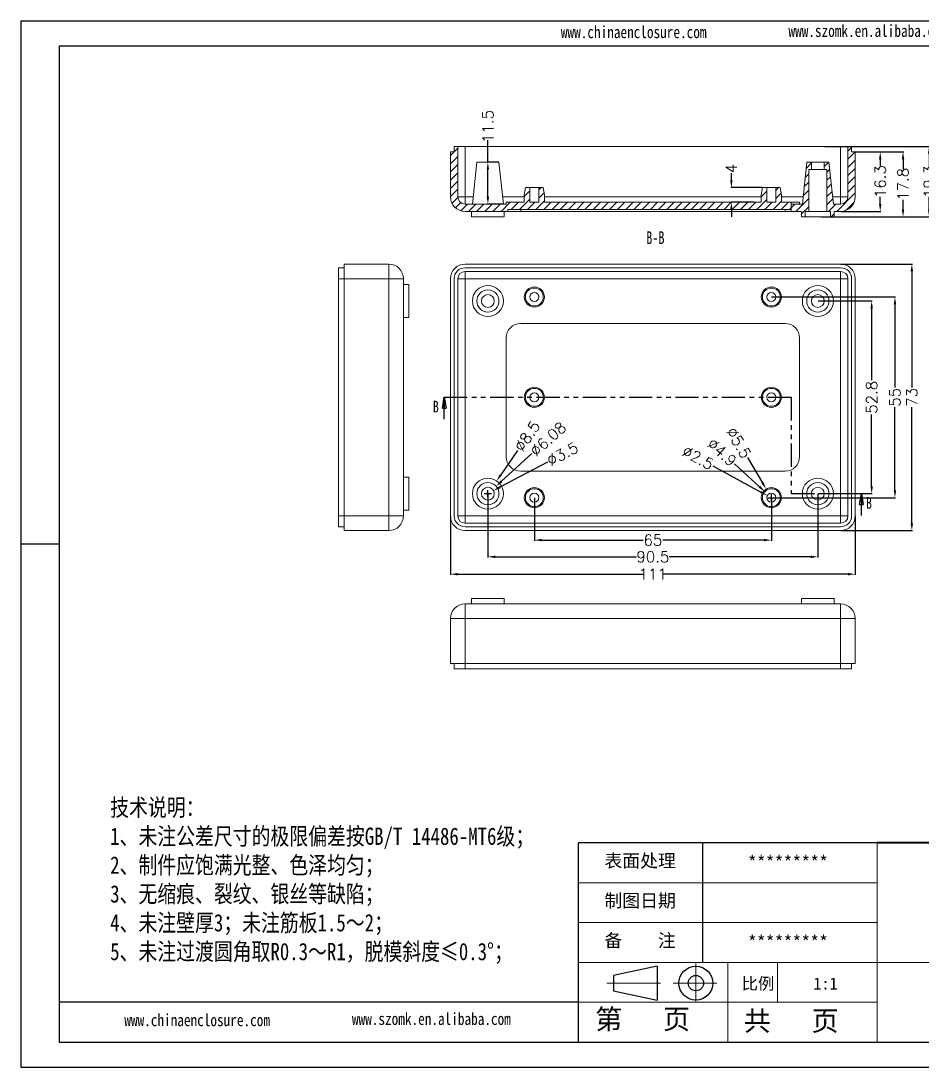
# Model space of a CAD drawing. Header units: inches. Extents: x 1464 to 2346, y 536 to 823.
# Drawn here: x 1940.7 to 2187.9, y 535.9 to 822.7 of the extents above; entities that cross this region are included whole.
import ezdxf

# ---------------------------------------------------------------- set-up
doc = ezdxf.new("R2010")
doc.units = ezdxf.units.IN
doc.linetypes.add('CENTER2', pattern=[28.575, 19.05, -3.175, 3.175, -3.175])
doc.linetypes.add('PHANTOM', pattern=[12.7, 6.35, -1.27, 1.27, -1.27, 1.27, -1.27])
doc.layers.add('文字', color=81, linetype='Continuous')
for name, color, linetype, lineweight in [('粗实线', 7, 'Continuous', 30), ('细实线', 3, 'Continuous', 9), ('细点划线', 2, 'CENTER2', 9)]:
    doc.layers.add(name, color=color, linetype=linetype, lineweight=lineweight)
doc.styles.add('SLDTEXTSTYLE0', font='TXT', dxfattribs={"width": 0.75})
doc.styles.add('SLDTEXTSTYLE3', font='TXT', dxfattribs={"width": 0.7})
doc.styles.get("Standard").update_dxf_attribs({"font": 'txt', "bigfont": 'gbcbig.shx'})
doc.styles.add('宋体', font='', dxfattribs={"width": 0.8, "height": 3.5})
doc.styles.get('宋体').set_extended_font_data('SimSun')
doc.dimstyles.new('3', dxfattribs={"dimtxt": 3, "dimasz": 2, "dimexe": 0.18, "dimexo": 0.0625, "dimgap": 0.2, "dimtad": 0, "dimzin": 12, "dimdsep": 46, "dimtxsty": 'Standard', "dimcen": 1, "dimclrd": 3, "dimclre": 3, "dimadec": 0, "dimazin": 0, "dimtfac": 1, "dimtofl": 0, "dimtmove": 0, "dimatfit": 3, "dimfxl": 1, "dimtolj": 1, "dimtzin": 0, "dimarcsym": 0})
pattern_1 = [(45, (0, -4.3406), (-1.122532, 1.122532), [])]

# ---------------------------------------------------------------- blocks, each defined once
blk = doc.blocks.new('_CLOSED')
at = {"color": 0, "linetype": 'ByBlock', "lineweight": -2}
for p, q in [((-1, 0.166667), (0, 0)), ((-1, 0.166667), (-1, -0.166667)), ((0, 0), (-1, -0.166667)), ((0, 0), (-1, 0))]:
    blk.add_line(p, q, dxfattribs=at)
blk = doc.blocks.new('*D66')
at = {"color": 3, "lineweight": -2}
for p, q in [((2058.56, 686.94), (2058.56, 670.85)), ((2169.56, 686.94), (2169.56, 670.85)), ((2060.56, 671.03), (2111.36, 671.03)), ((2167.56, 671.03), (2116.76, 671.03))]:
    blk.add_line(p, q, dxfattribs=at)
at = {"color": 3}
for points in [[(2060.56, 671.36), (2060.56, 670.69), (2058.56, 671.03)], [(2167.56, 671.36), (2167.56, 670.69), (2169.56, 671.03)]]:
    blk.add_solid(points, dxfattribs=at)
at = {"layer": 'Defpoints', "color": 0}
for p in [(2058.56, 687), (2169.56, 687), (2169.56, 671.03)]:
    blk.add_point(p, dxfattribs=at)
at = {"color": 0, "insert": (2114.06, 671.03), "char_height": 3, "attachment_point": 5}
blk.add_mtext('\\A1;111', dxfattribs=at)
blk = doc.blocks.new('*D67')
at = {"color": 3, "lineweight": -2}
for p, q in [((2165.62, 756), (2185.27, 756)), ((2185.09, 754), (2185.09, 722.2)), ((2185.09, 685), (2185.09, 716.8)), ((2165.62, 683), (2185.27, 683))]:
    blk.add_line(p, q, dxfattribs=at)
at = {"color": 3}
for points in [[(2184.75, 754), (2185.42, 754), (2185.09, 756)], [(2184.75, 685), (2185.42, 685), (2185.09, 683)]]:
    blk.add_solid(points, dxfattribs=at)
at = {"layer": 'Defpoints', "color": 0}
for p in [(2165.56, 756), (2185.09, 756), (2165.56, 683)]:
    blk.add_point(p, dxfattribs=at)
at = {"color": 0, "insert": (2185.09, 719.5), "char_height": 3, "attachment_point": 5, "rotation": 90}
blk.add_mtext('\\A1;73', dxfattribs=at)
blk = doc.blocks.new('*D68')
at = {"color": 3, "lineweight": -2}
for p, q in [((2081.56, 691.94), (2081.56, 680.19)), ((2146.56, 691.94), (2146.56, 680.19)), ((2083.56, 680.37), (2111.36, 680.37)), ((2144.56, 680.37), (2116.76, 680.37))]:
    blk.add_line(p, q, dxfattribs=at)
at = {"color": 3}
for points in [[(2083.56, 680.7), (2083.56, 680.03), (2081.56, 680.37)], [(2144.56, 680.7), (2144.56, 680.03), (2146.56, 680.37)]]:
    blk.add_solid(points, dxfattribs=at)
at = {"layer": 'Defpoints', "color": 0}
for p in [(2081.56, 692), (2146.56, 692), (2146.56, 680.37)]:
    blk.add_point(p, dxfattribs=at)
at = {"color": 0, "insert": (2114.06, 680.37), "char_height": 3, "attachment_point": 5}
blk.add_mtext('\\A1;65', dxfattribs=at)
blk = doc.blocks.new('*D69')
at = {"color": 3, "lineweight": -2}
for p, q in [((2068.81, 693.04), (2068.81, 675.61)), ((2159.31, 693.04), (2159.31, 675.61)), ((2070.81, 675.79), (2109.61, 675.79)), ((2157.31, 675.79), (2118.51, 675.79))]:
    blk.add_line(p, q, dxfattribs=at)
at = {"color": 3}
for points in [[(2070.81, 676.12), (2070.81, 675.45), (2068.81, 675.79)], [(2157.31, 676.12), (2157.31, 675.45), (2159.31, 675.79)]]:
    blk.add_solid(points, dxfattribs=at)
at = {"layer": 'Defpoints', "color": 0}
for p in [(2068.81, 693.1), (2159.31, 693.1), (2159.31, 675.79)]:
    blk.add_point(p, dxfattribs=at)
at = {"color": 0, "insert": (2114.06, 675.79), "char_height": 3, "attachment_point": 5}
blk.add_mtext('\\A1;90.5', dxfattribs=at)
blk = doc.blocks.new('*D70')
at = {"color": 3, "lineweight": -2}
for p, q in [((2159.37, 745.9), (2174.25, 745.9)), ((2174.07, 743.9), (2174.07, 724.2)), ((2174.07, 695.1), (2174.07, 714.8)), ((2159.37, 693.1), (2174.25, 693.1))]:
    blk.add_line(p, q, dxfattribs=at)
at = {"color": 3}
for points in [[(2173.74, 743.9), (2174.4, 743.9), (2174.07, 745.9)], [(2173.74, 695.1), (2174.4, 695.1), (2174.07, 693.1)]]:
    blk.add_solid(points, dxfattribs=at)
at = {"layer": 'Defpoints', "color": 0}
for p in [(2159.31, 745.9), (2174.07, 745.9), (2159.31, 693.1)]:
    blk.add_point(p, dxfattribs=at)
at = {"color": 0, "insert": (2174.07, 719.5), "char_height": 3, "attachment_point": 5, "rotation": 90}
blk.add_mtext('\\A1;52.8', dxfattribs=at)
blk = doc.blocks.new('*D71')
at = {"color": 3, "lineweight": -2}
for p, q in [((2146.62, 747), (2180.63, 747)), ((2180.45, 745), (2180.45, 722.2)), ((2180.45, 694), (2180.45, 716.8)), ((2146.62, 692), (2180.63, 692))]:
    blk.add_line(p, q, dxfattribs=at)
at = {"color": 3}
for points in [[(2180.12, 745), (2180.78, 745), (2180.45, 747)], [(2180.12, 694), (2180.78, 694), (2180.45, 692)]]:
    blk.add_solid(points, dxfattribs=at)
at = {"layer": 'Defpoints', "color": 0}
for p in [(2146.56, 747), (2180.45, 747), (2146.56, 692)]:
    blk.add_point(p, dxfattribs=at)
at = {"color": 0, "insert": (2180.45, 719.5), "char_height": 3, "attachment_point": 5, "rotation": 90}
blk.add_mtext('\\A1;55', dxfattribs=at)
blk = doc.blocks.new('*D84')
at = {"color": 3, "lineweight": -2}
for p, q in [((2169.62, 786.77), (2176.6, 786.77)), ((2176.42, 784.77), (2176.42, 782.82)), ((2176.42, 772.47), (2176.42, 774.42)), ((2165.62, 770.47), (2176.6, 770.47))]:
    blk.add_line(p, q, dxfattribs=at)
at = {"color": 3}
for points in [[(2176.09, 784.77), (2176.75, 784.77), (2176.42, 786.77)], [(2176.09, 772.47), (2176.75, 772.47), (2176.42, 770.47)]]:
    blk.add_solid(points, dxfattribs=at)
at = {"layer": 'Defpoints', "color": 0}
for p in [(2169.56, 786.77), (2176.42, 786.77), (2165.56, 770.47)]:
    blk.add_point(p, dxfattribs=at)
at = {"color": 0, "insert": (2176.42, 778.62), "char_height": 3, "attachment_point": 5, "rotation": 90}
blk.add_mtext('\\A1;16.3', dxfattribs=at)
blk = doc.blocks.new('*D85')
at = {"color": 3, "lineweight": -2}
for p, q in [((2169.12, 786.77), (2182.85, 786.77)), ((2182.67, 784.77), (2182.67, 782.07)), ((2182.67, 770.97), (2182.67, 773.67)), ((2163.87, 768.97), (2182.85, 768.97))]:
    blk.add_line(p, q, dxfattribs=at)
at = {"color": 3}
for points in [[(2182.34, 784.77), (2183, 784.77), (2182.67, 786.77)], [(2182.34, 770.97), (2183, 770.97), (2182.67, 768.97)]]:
    blk.add_solid(points, dxfattribs=at)
at = {"layer": 'Defpoints', "color": 0}
for p in [(2169.06, 786.77), (2182.67, 786.77), (2163.81, 768.97)]:
    blk.add_point(p, dxfattribs=at)
at = {"color": 0, "insert": (2182.67, 777.87), "char_height": 3, "attachment_point": 5, "rotation": 90}
blk.add_mtext('\\A1;17.8', dxfattribs=at)
blk = doc.blocks.new('*D86')
at = {"color": 3, "lineweight": -2}
for p, q in [((2161.24, 788.27), (2190.02, 788.27)), ((2189.84, 786.27), (2189.84, 782.82)), ((2189.84, 770.97), (2189.84, 774.42)), ((2160.23, 768.97), (2190.02, 768.97))]:
    blk.add_line(p, q, dxfattribs=at)
at = {"color": 3}
for points in [[(2189.5, 786.27), (2190.17, 786.27), (2189.84, 788.27)], [(2189.5, 770.97), (2190.17, 770.97), (2189.84, 768.97)]]:
    blk.add_solid(points, dxfattribs=at)
at = {"layer": 'Defpoints', "color": 0}
for p in [(2161.18, 788.27), (2189.84, 788.27), (2160.17, 768.97)]:
    blk.add_point(p, dxfattribs=at)
at = {"color": 0, "insert": (2189.84, 778.62), "char_height": 3, "attachment_point": 5, "rotation": 90}
blk.add_mtext('\\A1;19.3', dxfattribs=at)
blk = doc.blocks.new('*D87')
at = {"color": 3, "lineweight": -2}
for p, q in [((2135.6, 778.97), (2135.6, 780.97)), ((2144.04, 776.97), (2135.42, 776.97)), ((2141.69, 772.97), (2135.42, 772.97)), ((2135.6, 770.97), (2135.6, 768.97))]:
    blk.add_line(p, q, dxfattribs=at)
at = {"color": 3}
for points in [[(2135.26, 778.97), (2135.93, 778.97), (2135.6, 776.97)], [(2135.26, 770.97), (2135.93, 770.97), (2135.6, 772.97)]]:
    blk.add_solid(points, dxfattribs=at)
at = {"layer": 'Defpoints', "color": 0}
for p in [(2144.11, 776.97), (2135.6, 772.97), (2141.75, 772.97)]:
    blk.add_point(p, dxfattribs=at)
at = {"color": 0, "insert": (2135.6, 782.17), "char_height": 3, "attachment_point": 5, "rotation": 90}
blk.add_mtext('\\A1;4', dxfattribs=at)
blk = doc.blocks.new('*D88')
at = {"color": 3, "lineweight": -2}
for p, q in [((2068.81, 783.97), (2068.81, 790.02)), ((2071.79, 783.97), (2068.63, 783.97)), ((2068.81, 774.47), (2068.81, 781.97)), ((2072.99, 772.47), (2068.63, 772.47))]:
    blk.add_line(p, q, dxfattribs=at)
at = {"color": 3}
for points in [[(2068.47, 781.97), (2069.14, 781.97), (2068.81, 783.97)], [(2068.47, 774.47), (2069.14, 774.47), (2068.81, 772.47)]]:
    blk.add_solid(points, dxfattribs=at)
at = {"layer": 'Defpoints', "color": 0}
for p in [(2068.81, 783.97), (2071.85, 783.97), (2073.06, 772.47)]:
    blk.add_point(p, dxfattribs=at)
at = {"color": 0, "insert": (2068.81, 793.72), "char_height": 3, "attachment_point": 5, "rotation": 90}
blk.add_mtext('\\A1;11.5', dxfattribs=at)
blk = doc.blocks.new('*D89')
at = {"color": 3, "lineweight": -2}
for p, q in [((2140.01, 702.99), (2144.13, 696.08)), ((2145.56, 692), (2147.56, 692)), ((2146.56, 691), (2146.56, 693))]:
    blk.add_line(p, q, dxfattribs=at)
at = {"color": 3}
blk.add_solid([(2144.41, 696.25), (2143.84, 695.91), (2145.15, 694.36)], dxfattribs=at)
at = {"layer": 'Defpoints', "color": 0}
for p in [(2145.15, 694.36), (2147.96, 689.64)]:
    blk.add_point(p, dxfattribs=at)
at = {"color": 0, "insert": (2137.6, 707.03), "char_height": 3, "attachment_point": 5, "rotation": 300.7799}
blk.add_mtext('\\A1;∅5.5', dxfattribs=at)
blk = doc.blocks.new('*D90')
at = {"color": 3, "lineweight": -2}
for p, q in [((2136.48, 701.25), (2143.28, 695.01)), ((2145.56, 692), (2147.56, 692)), ((2146.56, 691), (2146.56, 693))]:
    blk.add_line(p, q, dxfattribs=at)
at = {"color": 3}
blk.add_solid([(2143.5, 695.26), (2143.05, 694.76), (2144.75, 693.66)], dxfattribs=at)
at = {"layer": 'Defpoints', "color": 0}
for p in [(2144.75, 693.66), (2148.36, 690.35)]:
    blk.add_point(p, dxfattribs=at)
at = {"color": 0, "insert": (2133.02, 704.43), "char_height": 3, "attachment_point": 5, "rotation": 317.4606}
blk.add_mtext('\\A1;∅4.9', dxfattribs=at)
blk = doc.blocks.new('*D91')
at = {"color": 3, "lineweight": -2}
for p, q in [((2130.55, 700.71), (2143.7, 693.55)), ((2145.56, 692), (2147.56, 692)), ((2146.56, 691), (2146.56, 693))]:
    blk.add_line(p, q, dxfattribs=at)
at = {"color": 3}
blk.add_solid([(2143.86, 693.85), (2143.54, 693.26), (2145.46, 692.6)], dxfattribs=at)
at = {"layer": 'Defpoints', "color": 0}
for p in [(2145.46, 692.6), (2147.65, 691.4)]:
    blk.add_point(p, dxfattribs=at)
at = {"color": 0, "insert": (2126.42, 702.95), "char_height": 3, "attachment_point": 5, "rotation": 331.4549}
blk.add_mtext('\\A1;∅2.5', dxfattribs=at)
blk = doc.blocks.new('*D92')
at = {"color": 3, "lineweight": -2}
for p, q in [((2076.94, 704.95), (2072.34, 698.25)), ((2068.81, 692.1), (2068.81, 694.1)), ((2067.81, 693.1), (2069.81, 693.1))]:
    blk.add_line(p, q, dxfattribs=at)
at = {"color": 3}
blk.add_solid([(2072.07, 698.44), (2072.62, 698.07), (2071.21, 696.61)], dxfattribs=at)
at = {"layer": 'Defpoints', "color": 0}
for p in [(2071.21, 696.61), (2066.4, 689.6)]:
    blk.add_point(p, dxfattribs=at)
at = {"color": 0, "insert": (2079.6, 708.83), "char_height": 3, "attachment_point": 5, "rotation": 55.5404}
blk.add_mtext('\\A1;∅8.5', dxfattribs=at)
blk = doc.blocks.new('*D93')
at = {"color": 3, "lineweight": -2}
for p, q in [((2080.91, 704.06), (2072.54, 696.48)), ((2068.81, 692.1), (2068.81, 694.1)), ((2067.81, 693.1), (2069.81, 693.1))]:
    blk.add_line(p, q, dxfattribs=at)
at = {"color": 3}
blk.add_solid([(2072.32, 696.73), (2072.77, 696.24), (2071.06, 695.14)], dxfattribs=at)
at = {"layer": 'Defpoints', "color": 0}
for p in [(2071.06, 695.14), (2066.55, 691.06)]:
    blk.add_point(p, dxfattribs=at)
at = {"color": 0, "insert": (2085.32, 708.05), "char_height": 3, "attachment_point": 5, "rotation": 42.1405}
blk.add_mtext('\\A1;∅6.08', dxfattribs=at)
blk = doc.blocks.new('*D94')
at = {"color": 3, "lineweight": -2}
for p, q in [((2085.13, 701.76), (2072.12, 694.86)), ((2068.81, 692.1), (2068.81, 694.1)), ((2067.81, 693.1), (2069.81, 693.1))]:
    blk.add_line(p, q, dxfattribs=at)
at = {"color": 3}
blk.add_solid([(2071.96, 695.15), (2072.28, 694.56), (2070.35, 693.92)], dxfattribs=at)
at = {"layer": 'Defpoints', "color": 0}
for p in [(2070.35, 693.92), (2067.26, 692.28)]:
    blk.add_point(p, dxfattribs=at)
at = {"color": 0, "insert": (2089.29, 703.97), "char_height": 3, "attachment_point": 5, "rotation": 27.951}
blk.add_mtext('\\A1;∅3.5', dxfattribs=at)

msp = doc.modelspace()

# ---------------------------------------------------------------- hatches: boundary and pattern name
at = {"linetype": 'Continuous', "lineweight": 0}
h = msp.add_hatch(dxfattribs=at)
h.set_pattern_fill('ANSI31', color=4, scale=0.5, style=0)
h.set_pattern_definition(pattern_1)
edge = h.paths.add_edge_path(flags=0)
edge.add_line((2074.307, 770.971), (2152.015, 770.971))
edge.add_line((2152.015, 770.971), (2152.015, 772.971))
edge.add_line((2152.015, 772.971), (2149.307, 772.971))
edge.add_line((2149.307, 772.971), (2149.307, 774.971))
edge.add_line((2149.307, 774.971), (2149.007, 776.971))
edge.add_line((2149.007, 776.971), (2147.807, 776.971))
edge.add_line((2147.807, 776.971), (2147.807, 772.971))
edge.add_line((2147.807, 772.971), (2145.307, 772.971))
edge.add_line((2145.307, 772.971), (2145.307, 776.971))
edge.add_line((2145.307, 776.971), (2144.107, 776.971))
edge.add_line((2144.107, 776.971), (2143.807, 774.971))
edge.add_line((2143.807, 774.971), (2143.807, 772.971))
edge.add_line((2143.807, 772.971), (2084.307, 772.971))
edge.add_line((2084.307, 772.971), (2084.307, 774.971))
edge.add_line((2084.307, 774.971), (2084.007, 776.971))
edge.add_line((2084.007, 776.971), (2082.807, 776.971))
edge.add_line((2082.807, 776.971), (2082.807, 772.971))
edge.add_line((2082.807, 772.971), (2080.307, 772.971))
edge.add_line((2080.307, 772.971), (2080.307, 776.971))
edge.add_line((2080.307, 776.971), (2079.107, 776.971))
edge.add_line((2079.107, 776.971), (2078.807, 774.971))
edge.add_line((2078.807, 774.971), (2078.807, 772.971))
edge.add_line((2078.807, 772.971), (2073.807, 772.971))
edge.add_line((2073.807, 772.971), (2073.807, 772.471))
edge.add_line((2073.807, 772.471), (2062.557, 772.471))
edge.add_arc((2062.557, 774.471), 2, 180, 270, ccw=False)
edge.add_line((2060.557, 774.471), (2060.557, 788.271))
edge.add_line((2060.557, 788.271), (2059.557, 788.271))
edge.add_line((2059.557, 788.271), (2059.557, 786.771))
edge.add_line((2059.557, 786.771), (2058.557, 786.771))
edge.add_line((2058.557, 786.771), (2058.557, 774.471))
edge.add_arc((2062.557, 774.471), 4, 180, 270)
edge.add_line((2062.557, 770.471), (2074.307, 770.471))
edge.add_line((2074.307, 770.471), (2074.307, 770.971))
h = msp.add_hatch(dxfattribs=at)
h.set_pattern_fill('ANSI31', color=4, scale=0.5, style=0)
h.set_pattern_definition(pattern_1)
edge = h.paths.add_edge_path(flags=0)
edge.add_line((2169.557, 786.771), (2168.557, 786.771))
edge.add_line((2168.557, 786.771), (2168.557, 788.271))
edge.add_line((2168.557, 788.271), (2167.557, 788.271))
edge.add_line((2167.557, 788.271), (2167.557, 774.471))
edge.add_arc((2165.557, 774.471), 2, 270, 360, ccw=False)
edge.add_line((2165.557, 772.471), (2163.557, 772.471))
edge.add_line((2163.557, 772.471), (2162.348, 783.971))
edge.add_line((2162.348, 783.971), (2161.057, 783.971))
edge.add_line((2161.057, 783.971), (2161.057, 781.971))
edge.add_line((2161.057, 781.971), (2161.807, 781.971))
edge.add_line((2161.807, 781.971), (2161.807, 770.471))
edge.add_line((2161.807, 770.471), (2162.807, 770.471))
edge.add_line((2162.807, 770.471), (2162.807, 768.971))
edge.add_line((2162.807, 768.971), (2163.807, 768.971))
edge.add_line((2163.807, 768.971), (2163.807, 770.471))
edge.add_line((2163.807, 770.471), (2165.557, 770.471))
edge.add_arc((2165.557, 774.471), 4, 270, 360)
edge.add_line((2169.557, 774.471), (2169.557, 786.771))
h = msp.add_hatch(dxfattribs=at)
h.set_pattern_fill('ANSI31', color=4, scale=0.5, style=0)
h.set_pattern_definition(pattern_1)
h.paths.add_polyline_path([(2156.265, 783.971), (2155.057, 772.471), (2152.015, 772.471), (2152.015, 770.471), (2154.807, 770.471), (2154.807, 768.971), (2155.807, 768.971), (2155.807, 770.471), (2156.807, 770.471), (2156.807, 781.971), (2157.557, 781.971), (2157.557, 783.971)], flags=0)

# ---------------------------------------------------------------- linework, layer by layer
for p, q in [((1940.737, 822.657), (2346.224, 822.657)), ((1940.737, 822.657), (1940.737, 535.949)), ((1951.229, 815.831), (2339.398, 815.831)), ((1951.229, 815.831), (1951.229, 542.775)), ((1951.229, 679.303), (1940.737, 679.303)), ((1940.737, 668.684), (1940.737, 535.949)), ((2175.564, 597.387), (2093.648, 597.387)), ((2093.648, 542.775), (2093.648, 597.387)), ((2127.78, 564.62), (2127.78, 597.387)), ((2093.648, 553.698), (1951.229, 553.698)), ((1951.229, 542.775), (2339.398, 542.775)), ((1940.737, 535.949), (2346.224, 535.949)), ((1940.737, 535.949), (2128.462, 535.949))]:
    msp.add_line(p, q)
at = {"color": 7, "linetype": 'Continuous', "lineweight": 15}
for p, q in [((2058.557, 774.471), (2058.557, 786.771)), ((2059.557, 786.771), (2058.557, 786.771)), ((2059.557, 788.271), (2059.557, 786.771)), ((2060.557, 788.271), (2059.557, 788.271)), ((2060.557, 774.471), (2060.557, 788.271)), ((2062.557, 788.271), (2060.557, 788.271)), ((2062.557, 774.471), (2062.557, 788.271)), ((2165.557, 788.271), (2062.557, 788.271)), ((2165.557, 788.271), (2165.557, 774.471)), ((2167.557, 788.271), (2165.557, 788.271)), ((2167.557, 788.271), (2167.557, 774.471)), ((2168.557, 788.271), (2167.557, 788.271)), ((2168.557, 786.771), (2168.557, 788.271)), ((2169.557, 786.771), (2168.557, 786.771)), ((2169.557, 786.771), (2169.557, 774.471)), ((2065.765, 783.971), (2064.557, 772.471)), ((2071.848, 783.971), (2065.765, 783.971)), ((2073.057, 772.471), (2071.848, 783.971)), ((2156.265, 783.971), (2155.057, 772.471)), ((2157.557, 783.971), (2156.265, 783.971)), ((2157.557, 783.971), (2157.557, 781.971)), ((2157.557, 783.971), (2161.057, 783.971)), ((2161.057, 781.971), (2161.057, 783.971)), ((2162.348, 783.971), (2161.057, 783.971)), ((2163.557, 772.471), (2162.348, 783.971)), ((2156.807, 781.971), (2157.557, 781.971)), ((2156.807, 770.471), (2156.807, 781.971)), ((2161.057, 781.971), (2157.557, 781.971)), ((2161.057, 781.971), (2161.807, 781.971)), ((2161.807, 781.971), (2161.807, 770.471)), ((2060.557, 774.471), (2062.557, 774.471)), ((2062.557, 772.471), (2062.557, 774.471)), ((2079.107, 776.971), (2078.807, 774.971)), ((2078.807, 772.971), (2078.807, 774.971)), ((2080.307, 776.971), (2079.107, 776.971)), ((2080.307, 772.971), (2080.307, 776.971)), ((2082.807, 776.971), (2080.307, 776.971)), ((2082.807, 776.971), (2082.807, 772.971)), ((2084.007, 776.971), (2082.807, 776.971)), ((2084.307, 774.971), (2084.007, 776.971)), ((2084.307, 774.971), (2084.307, 772.971)), ((2144.107, 776.971), (2143.807, 774.971)), ((2143.807, 774.971), (2143.807, 772.971)), ((2145.307, 776.971), (2144.107, 776.971)), ((2145.307, 776.971), (2145.307, 772.971)), ((2145.307, 776.971), (2147.807, 776.971)), ((2147.807, 772.971), (2147.807, 776.971)), ((2149.007, 776.971), (2147.807, 776.971)), ((2149.307, 774.971), (2149.007, 776.971)), ((2149.307, 772.971), (2149.307, 774.971)), ((2165.557, 774.471), (2165.557, 772.471)), ((2165.557, 774.471), (2167.557, 774.471)), ((2073.807, 772.471), (2062.557, 772.471)), ((2073.807, 772.471), (2073.807, 772.971)), ((2078.807, 772.971), (2073.807, 772.971)), ((2082.807, 772.971), (2080.307, 772.971)), ((2143.807, 772.971), (2084.307, 772.971)), ((2147.807, 772.971), (2145.307, 772.971)), ((2152.015, 772.971), (2149.307, 772.971)), ((2152.015, 772.971), (2154.307, 772.971)), ((2152.015, 772.471), (2152.015, 772.971)), ((2152.015, 772.471), (2152.015, 770.471)), ((2155.057, 772.471), (2152.015, 772.471)), ((2154.307, 772.971), (2154.307, 772.471)), ((2165.557, 772.471), (2163.557, 772.471)), ((2074.307, 770.471), (2062.557, 770.471)), ((2064.307, 770.471), (2064.307, 768.971)), ((2064.307, 768.971), (2073.307, 768.971)), ((2073.307, 768.971), (2073.307, 770.471)), ((2074.307, 770.971), (2074.307, 770.471)), ((2152.015, 770.971), (2074.307, 770.971)), ((2077.807, 770.471), (2074.307, 770.471)), ((2077.807, 770.971), (2077.807, 770.471)), ((2077.807, 770.471), (2150.307, 770.471)), ((2150.307, 770.471), (2150.307, 770.971)), ((2152.015, 770.471), (2150.307, 770.471)), ((2154.807, 770.471), (2152.015, 770.471)), ((2154.807, 770.471), (2154.807, 768.971)), ((2154.807, 768.971), (2155.807, 768.971)), ((2155.807, 770.471), (2155.807, 768.971)), ((2156.807, 770.471), (2155.807, 770.471)), ((2162.807, 768.971), (2155.807, 768.971)), ((2161.807, 770.471), (2156.807, 770.471)), ((2162.807, 770.471), (2161.807, 770.471)), ((2162.807, 768.971), (2162.807, 770.471)), ((2162.807, 768.971), (2163.807, 768.971)), ((2165.557, 770.471), (2163.807, 770.471)), ((2163.807, 768.971), (2163.807, 770.471)), ((2029.354, 755.002), (2027.854, 755.002)), ((2027.854, 752.002), (2027.854, 755.002)), ((2029.354, 752.002), (2029.354, 756.002)), ((2029.354, 756.002), (2041.654, 756.002)), ((2041.654, 756.002), (2041.654, 752.002)), ((2165.557, 756.002), (2062.557, 756.002)), ((2165.557, 755.002), (2062.557, 755.002)), ((2029.354, 752.002), (2027.854, 752.002)), ((2027.854, 687.002), (2027.854, 752.002)), ((2041.654, 752.002), (2029.354, 752.002)), ((2029.354, 687.002), (2029.354, 752.002)), ((2041.654, 687.002), (2041.654, 752.002)), ((2041.654, 752.002), (2045.654, 752.002)), ((2045.654, 752.002), (2045.654, 687.002)), ((2058.557, 752.002), (2058.557, 687.002)), ((2059.557, 752.002), (2059.557, 687.002)), ((2060.557, 752.002), (2060.557, 687.002)), ((2062.557, 752.002), (2060.557, 752.002)), ((2165.557, 754.002), (2062.557, 754.002)), ((2062.557, 752.002), (2062.557, 754.002)), ((2062.557, 752.002), (2165.557, 752.002)), ((2062.557, 687.002), (2062.557, 752.002)), ((2165.557, 754.002), (2165.557, 752.002)), ((2165.557, 752.002), (2165.557, 687.002)), ((2167.557, 752.002), (2165.557, 752.002)), ((2167.557, 687.002), (2167.557, 752.002)), ((2168.557, 687.002), (2168.557, 752.002)), ((2169.557, 687.002), (2169.557, 752.002)), ((2047.154, 750.402), (2045.654, 750.402)), ((2047.154, 750.402), (2047.154, 741.402)), ((2045.654, 741.402), (2047.154, 741.402)), ((2150.307, 739.752), (2077.807, 739.752)), ((2073.807, 735.752), (2073.807, 703.252)), ((2154.307, 703.252), (2154.307, 735.752)), ((2047.154, 697.602), (2045.654, 697.602)), ((2047.154, 688.602), (2047.154, 697.602)), ((2077.807, 699.252), (2150.307, 699.252)), ((2045.654, 688.602), (2047.154, 688.602)), ((2029.354, 687.002), (2027.854, 687.002)), ((2027.854, 684.002), (2027.854, 687.002)), ((2029.354, 687.002), (2041.654, 687.002)), ((2029.354, 683.002), (2029.354, 687.002)), ((2041.654, 687.002), (2045.654, 687.002)), ((2041.654, 687.002), (2041.654, 683.002)), ((2062.557, 687.002), (2060.557, 687.002)), ((2062.557, 687.002), (2062.557, 685.002)), ((2165.557, 687.002), (2062.557, 687.002)), ((2165.557, 685.002), (2165.557, 687.002)), ((2167.557, 687.002), (2165.557, 687.002)), ((2029.354, 684.002), (2027.854, 684.002)), ((2041.654, 683.002), (2029.354, 683.002)), ((2062.557, 685.002), (2165.557, 685.002)), ((2062.557, 684.002), (2165.557, 684.002)), ((2062.557, 683.002), (2165.557, 683.002)), ((2062.557, 662.88), (2062.557, 658.88)), ((2062.557, 662.88), (2165.557, 662.88)), ((2064.307, 664.38), (2064.307, 662.88)), ((2073.307, 664.38), (2064.307, 664.38)), ((2073.307, 662.88), (2073.307, 664.38)), ((2154.807, 664.38), (2154.807, 662.88)), ((2154.807, 664.38), (2163.807, 664.38)), ((2163.807, 662.88), (2163.807, 664.38)), ((2165.557, 658.88), (2165.557, 662.88)), ((2058.557, 658.88), (2062.557, 658.88)), ((2058.557, 646.58), (2058.557, 658.88)), ((2165.557, 658.88), (2062.557, 658.88)), ((2062.557, 658.88), (2062.557, 646.58)), ((2165.557, 658.88), (2169.557, 658.88)), ((2165.557, 646.58), (2165.557, 658.88)), ((2169.557, 658.88), (2169.557, 646.58)), ((2062.557, 646.58), (2058.557, 646.58)), ((2059.557, 646.58), (2059.557, 645.08)), ((2165.557, 646.58), (2062.557, 646.58)), ((2062.557, 646.58), (2062.557, 645.08)), ((2169.557, 646.58), (2165.557, 646.58)), ((2165.557, 646.58), (2165.557, 645.08)), ((2168.557, 646.58), (2168.557, 645.08)), ((2062.557, 645.08), (2059.557, 645.08)), ((2165.557, 645.08), (2062.557, 645.08)), ((2168.557, 645.08), (2165.557, 645.08))]:
    msp.add_line(p, q, dxfattribs=at)
at = {"color": 8, "linetype": 'Continuous', "lineweight": 15}
for p, q in [((2064.767, 774.471), (2062.557, 774.471)), ((2078.807, 774.471), (2072.846, 774.471)), ((2143.807, 774.471), (2084.307, 774.471)), ((2155.267, 774.471), (2149.307, 774.471)), ((2165.557, 774.471), (2163.346, 774.471))]:
    msp.add_line(p, q, dxfattribs=at)
at = {"color": 1, "linetype": 'PHANTOM', "lineweight": 30}
for p, q in [((2056.758, 719.502), (2152.015, 719.502)), ((2152.015, 719.502), (2152.015, 693.102)), ((2152.015, 693.102), (2173.256, 693.102))]:
    msp.add_line(p, q, dxfattribs=at)
at = {"color": 7, "linetype": 'Continuous', "lineweight": 30}
for p, q in [((2056.857, 713.502), (2056.857, 719.502)), ((2171.256, 687.102), (2171.256, 693.102))]:
    msp.add_line(p, q, dxfattribs=at)
at = {"color": 7, "linetype": 'Continuous', "lineweight": 15}
for centre, radius in [((2068.807, 745.902), 4.25), ((2068.807, 745.902), 3.041), ((2081.557, 747.002), 2.75), ((2081.557, 747.002), 2.45), ((2146.557, 747.002), 2.75), ((2146.557, 747.002), 2.45), ((2159.307, 745.902), 4.25), ((2159.307, 745.902), 3.041), ((2068.807, 745.902), 1.75), ((2081.557, 747.002), 1.25), ((2146.557, 747.002), 1.25), ((2159.307, 745.902), 1.75), ((2081.557, 719.502), 2.75), ((2081.557, 719.502), 2.45), ((2081.557, 719.502), 1.25), ((2146.557, 719.502), 2.75), ((2146.557, 719.502), 2.45), ((2146.557, 719.502), 1.25), ((2068.807, 693.102), 4.25), ((2159.307, 693.102), 4.25), ((2068.807, 693.102), 3.041), ((2068.807, 693.102), 1.75), ((2081.557, 692.002), 2.75), ((2081.557, 692.002), 2.45), ((2146.557, 692.002), 2.75), ((2146.557, 692.002), 2.45), ((2159.307, 693.102), 3.041), ((2159.307, 693.102), 1.75), ((2081.557, 692.002), 1.25), ((2146.557, 692.002), 1.25)]:
    msp.add_circle(centre, radius, dxfattribs=at)
for centre, radius, start, end in [((2062.557, 774.471), 4, 180, 270), ((2062.557, 774.471), 2, 180, 270), ((2165.557, 774.471), 4, 270, 0), ((2165.557, 774.471), 2, 270, 0), ((2041.654, 752.002), 4, 0, 90), ((2062.557, 752.002), 4, 90, 180), ((2062.557, 752.002), 3, 90, 180), ((2165.557, 752.002), 4, 0, 90), ((2165.557, 752.002), 3, 0, 90), ((2062.557, 752.002), 2, 90, 180), ((2165.557, 752.002), 2, 0, 90), ((2077.807, 735.752), 4, 90, 180), ((2150.307, 735.752), 4, 0, 90), ((2077.807, 703.252), 4, 180, 270), ((2150.307, 703.252), 4, 270, 0), ((2041.654, 687.002), 4, 270, 0), ((2062.557, 687.002), 4, 180, 270), ((2062.557, 687.002), 3, 180, 270), ((2062.557, 687.002), 2, 180, 270), ((2165.557, 687.002), 3, 270, 0), ((2165.557, 687.002), 2, 270, 0), ((2165.557, 687.002), 4, 270, 0), ((2062.557, 658.88), 4, 90, 180), ((2165.557, 658.88), 4, 0, 90)]:
    msp.add_arc(centre, radius, start, end, dxfattribs=at)
at = {"layer": '粗实线', "color": 7, "lineweight": 40}
msp.add_line((2339.398, 597.387), (2175.564, 597.387), dxfattribs=at)
at = {"layer": '粗实线', "color": 7}
for p, q in [((2115.234, 563.598), (2103.3, 561.069)), ((2115.234, 563.598), (2115.234, 554.245)), ((2103.3, 561.069), (2103.3, 556.848)), ((2103.3, 556.848), (2115.234, 554.245))]:
    msp.add_line(p, q, dxfattribs=at)
for radius in [4.64, 2.11]:
    msp.add_circle((2125.856, 558.958), radius, dxfattribs=at)
at = {"layer": '细实线', "color": 7}
for p, q in [((2175.564, 597.387), (2175.564, 542.775)), ((2175.564, 586.464), (2093.648, 586.464)), ((2175.564, 575.542), (2093.648, 575.542)), ((2339.398, 564.62), (2093.648, 564.62)), ((2134.606, 564.62), (2134.606, 542.775)), ((2148.259, 564.62), (2148.259, 553.698)), ((2175.564, 553.698), (2093.648, 553.698))]:
    msp.add_line(p, q, dxfattribs=at)
at = {"layer": '细点划线', "color": 7}
for p, q in [((2125.856, 564.299), (2125.856, 553.698)), ((2101.397, 558.958), (2116.148, 558.958)), ((2119.65, 558.958), (2131.642, 558.958))]:
    msp.add_line(p, q, dxfattribs=at)

# ---------------------------------------------------------------- block references
at = {"color": 7, "linetype": 'Continuous', "lineweight": 30, "xscale": 3, "yscale": 3, "zscale": 0.5, "rotation": 90}
for p in [(2056.857, 719.502), (2171.256, 693.102)]:
    msp.add_blockref('_CLOSED', p, dxfattribs=at)

# ---------------------------------------------------------------- texts
at = {"color": 0, "linetype": 'Continuous', "lineweight": 0, "insert": (2114.746, 765.023), "char_height": 3.5, "attachment_point": 2, "style": 'SLDTEXTSTYLE3'}
msp.add_mtext('B-B', dxfattribs=at)
at = {"color": 7, "linetype": 'Continuous', "char_height": 3.175, "attachment_point": 1, "style": 'SLDTEXTSTYLE0'}
for insert in [(2053.723, 718.541), (2172.531, 692.141)]:
    msp.add_mtext('B', dxfattribs=dict(at, insert=insert))
at = {"char_height": 3.59196, "width": 2041.49026, "attachment_point": 1}
for s, insert in [('{\\fSimHei|b0|i0|c134|p49;表面处理}', (2100.771, 594.287)), ('{\\fSimHei|b0|i0|c134|p49;*********}', (2140.113, 593.825)), ('{\\fSimHei|b0|i0|c134|p49;制图日期}', (2100.771, 583.365)), ('{\\fSimHei|b0|i0|c134|p49;备    注}', (2100.771, 572.442)), ('{\\fSimHei|b0|i0|c134|p49;*********}', (2140.113, 571.981))]:
    msp.add_mtext(s, dxfattribs=dict(at, insert=insert))
at = {"layer": '文字', "color": 0, "attachment_point": 1, "style": '宋体'}
for s, insert, char_height, width in [('www.chinaenclosure.com', (2088.824, 821.281), 3.33735, 58.63397), ('www.szomk.en.alibaba.com', (2151.247, 821.612), 3.33735, 58.63397), ('{\\H1.111x;技术说明：\\P1、未注公差尺寸的极限偏差按GB/T 14486-MT6级；\\P2、制件应饱满光整、色泽均匀；\\P3、无缩痕、裂纹、银丝等缺陷；\\P4、未注壁厚3；未注筋板1.5～2；\\P5、未注过渡圆角取R0.3～R1，脱模斜度≤0.3%%D；}', (1965.218, 609.491), 4.26649, 155.40002), ('www.chinaenclosure.com', (1969.098, 550.502), 3.33735, 58.63397), ('www.szomk.en.alibaba.com', (2031.521, 550.832), 3.33735, 58.63397)]:
    msp.add_mtext(s, dxfattribs=dict(at, insert=insert, char_height=char_height, width=width))
at = {"layer": '细实线', "color": 7, "attachment_point": 1}
for s, insert, char_height, width in [('{\\fSimSun|b0|i0|c134|p54;比例}', (2138.429, 560.483), 3.27667, 14.38355), ('{\\fSimSun|b0|i0|c134|p54;1:1}', (2158.055, 560.483), 3.27667, 14.38355), ('{\\fSimSun|b0|i0|c134|p54;第   页}', (2098.243, 551.82), 5.46111, 40.95834), ('{\\fSimSun|b0|i0|c134|p54; 共   页}', (2135.274, 551.356), 5.46111, 40.95834)]:
    msp.add_mtext(s, dxfattribs=dict(at, insert=insert, char_height=char_height, width=width))

# ---------------------------------------------------------------- dimensions: what is measured, and where the dimension line sits
for base, p1, p2, picture, middle in [((2068.807, 783.971), (2073.057, 772.471), (2071.848, 783.971), '*D88', (2068.807, 793.724)), ((2135.596, 772.971), (2144.107, 776.971), (2141.754, 772.971), '*D87', (2135.596, 782.171)), ((2185.086, 756.002), (2165.557, 683.002), (2165.557, 756.002), '*D67', (2185.086, 719.502)), ((2180.451, 747.002), (2146.557, 692.002), (2146.557, 747.002), '*D71', (2180.451, 719.502))]:
    dim = msp.add_linear_dim(base=base, p1=p1, p2=p2, angle=90, dimstyle='3')
    dim.commit()
    dim.dimension.update_dxf_attribs({"geometry": picture, "text_midpoint": middle, "dimtype": 160})
for base, p1, p2, picture, middle in [((2189.838, 788.271), (2160.166, 768.971), (2161.178, 788.271), '*D86', (2189.838, 778.621)), ((2182.669, 786.771), (2163.807, 768.971), (2169.057, 786.771), '*D85', (2182.669, 777.871)), ((2176.421, 786.771), (2165.557, 770.471), (2169.557, 786.771), '*D84', (2176.421, 778.621)), ((2174.072, 745.902), (2159.307, 693.102), (2159.307, 745.902), '*D70', (2174.072, 719.502))]:
    dim = msp.add_linear_dim(base=base, p1=p1, p2=p2, angle=90, dimstyle='3')
    dim.commit()
    dim.dimension.update_dxf_attribs({"geometry": picture, "text_midpoint": middle})
for p1, p2, picture, middle in [((2066.402, 689.597), (2071.211, 696.606), '*D92', (2079.598, 708.827)), ((2066.552, 691.061), (2071.062, 695.142), '*D93', (2085.324, 708.047)), ((2147.964, 689.639), (2145.149, 694.364), '*D89', (2137.604, 707.032)), ((2148.362, 690.345), (2144.751, 693.658), '*D90', (2133.016, 704.427)), ((2067.261, 692.281), (2070.353, 693.922), '*D94', (2089.285, 703.968)), ((2147.655, 691.404), (2145.459, 692.599), '*D91', (2126.424, 702.953))]:
    dim = msp.add_diameter_dim_2p(p1=p1, p2=p2, dimstyle='3')
    dim.commit()
    dim.dimension.update_dxf_attribs({"geometry": picture, "text_midpoint": middle, "dimtype": 163})
for base, p1, p2, picture, middle in [((2159.307, 675.788), (2068.807, 693.102), (2159.307, 693.102), '*D69', (2114.057, 675.788)), ((2146.557, 680.368), (2081.557, 692.002), (2146.557, 692.002), '*D68', (2114.057, 680.368))]:
    dim = msp.add_linear_dim(base=base, p1=p1, p2=p2, dimstyle='3')
    dim.commit()
    dim.dimension.update_dxf_attribs({"geometry": picture, "text_midpoint": middle})
dim = msp.add_linear_dim(base=(2169.557, 671.026), p1=(2058.557, 687.002), p2=(2169.557, 687.002), dimstyle='3')
dim.commit()
dim.dimension.update_dxf_attribs({"geometry": '*D66', "text_midpoint": (2114.057, 671.026), "dimtype": 160})

doc.saveas('drawing.dxf')
